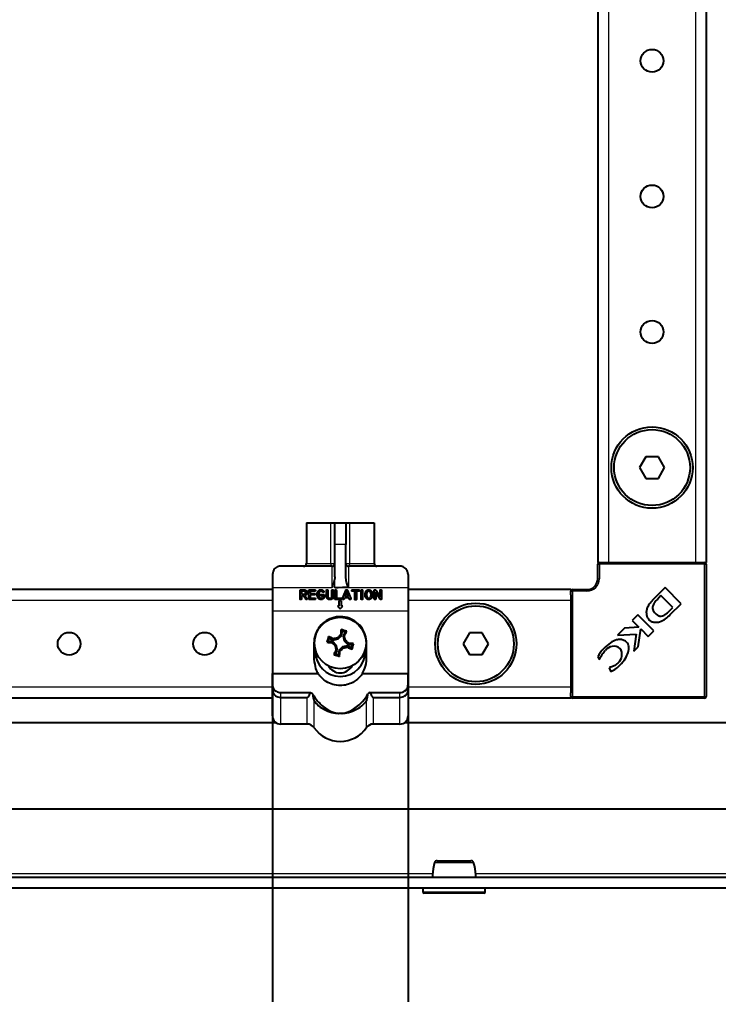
# Model space of a CAD drawing. Header units: millimetres. Extents: x -1275 to 3240, y -1281 to 1219.
# Drawn here: x -489.4 to -360.5, y -918.4 to -738.6 of the extents above; entities that cross this region are included whole.
import ezdxf

# ---------------------------------------------------------------- set-up
doc = ezdxf.new("R2010")
doc.units = ezdxf.units.MM
doc.layers.add('FORMAT', color=7, linetype='Continuous')
doc.styles.add('SLDTEXTSTYLE0', font='TXT', dxfattribs={"width": 0.75})
doc.dimstyles.new('SLDDIMSTYLE0', dxfattribs={"dimtxt": 20, "dimasz": 10, "dimexe": 0, "dimexo": 0.0625, "dimgap": 5, "dimtad": 2, "dimdec": 1, "dimrnd": 1e-09, "dimzin": 12, "dimdsep": 46, "dimtxsty": 'SLDTEXTSTYLE0', "dimsah": 1, "dimcen": 0.09, "dimadec": 0, "dimazin": 3, "dimtfac": 1, "dimtofl": 0, "dimtmove": 0, "dimatfit": 3, "dimfxl": 0, "dimfrac": 2, "dimtolj": 1, "dimtzin": 12, "dimarcsym": 0})

# ---------------------------------------------------------------- blocks, each defined once
blk = doc.blocks.new('_D_8')
at = {"layer": 'FORMAT'}
for p, q in [((-417.76, -859.18), (-417.76, -1229.21)), ((-307.26, -898.73), (-307.26, -1229.21)), ((-307.26, -1228.21), (-417.76, -1228.21))]:
    blk.add_line(p, q, dxfattribs=at)
for points in [[(-417.76, -1228.21), (-407.76, -1229.75), (-407.76, -1226.67)], [(-307.26, -1228.21), (-317.26, -1226.67), (-317.26, -1229.75)]]:
    blk.add_solid(points, dxfattribs=at)
at = {"layer": 'FORMAT', "insert": (-395.76, -1202.43), "char_height": 20, "attachment_point": 1, "style": 'SLDTEXTSTYLE0'}
blk.add_mtext('110,5', dxfattribs=at)
blk = doc.blocks.new('_D_9')
at = {"layer": 'FORMAT'}
for p, q in [((-442.76, -859.18), (-442.76, -1229.21)), ((-417.76, -859.18), (-417.76, -1229.21)), ((-442.76, -1228.21), (-485.66, -1228.21)), ((-442.76, -1228.21), (-417.76, -1228.21))]:
    blk.add_line(p, q, dxfattribs=at)
for points in [[(-442.76, -1228.21), (-432.76, -1229.75), (-432.76, -1226.67)], [(-417.76, -1228.21), (-427.76, -1226.67), (-427.76, -1229.75)]]:
    blk.add_solid(points, dxfattribs=at)
at = {"layer": 'FORMAT', "insert": (-485.66, -1202.43), "char_height": 20, "attachment_point": 1, "style": 'SLDTEXTSTYLE0'}
blk.add_mtext('25', dxfattribs=at)

msp = doc.modelspace()

# ---------------------------------------------------------------- linework, layer by layer
at = {"color": 7, "linetype": 'Continuous', "lineweight": 25}
for p, q in [((-382.76, 396.28), (-382.76, -838.72)), ((-362.76, 396.28), (-362.76, -838.72)), ((-373.91, -819.22), (-375.07, -821.22)), ((-371.6, -819.22), (-373.91, -819.22)), ((-370.45, -821.22), (-371.6, -819.22)), ((-375.07, -821.22), (-373.91, -823.22)), ((-371.6, -823.22), (-370.45, -821.22)), ((-373.91, -823.22), (-371.6, -823.22)), ((-436.51, -831.42), (-436.51, -838.92)), ((-436.51, -831.42), (-431.98, -831.42)), ((-431.98, -831.42), (-431.26, -831.42)), ((-431.26, -831.42), (-429.26, -831.42)), ((-431.26, -835.42), (-431.26, -831.42)), ((-429.26, -831.42), (-429.26, -835.42)), ((-429.26, -831.42), (-428.54, -831.42)), ((-428.54, -831.42), (-424.01, -831.42)), ((-424.01, -831.42), (-424.01, -838.92)), ((-431.26, -841.36), (-431.26, -835.42)), ((-429.26, -841.35), (-429.26, -835.42)), ((-431.76, -839.42), (-441.26, -839.42)), ((-419.26, -839.42), (-428.76, -839.42)), ((-382.76, -838.72), (-382.46, -838.72)), ((-382.76, -841.72), (-382.76, -839.02)), ((-382.46, -838.72), (-381.81, -838.72)), ((-381.81, -838.72), (-380.76, -838.72)), ((-380.76, -838.72), (-364.76, -838.72)), ((-364.76, -838.72), (-363.7, -838.72)), ((-363.7, -838.72), (-363.06, -838.72)), ((-363.06, -838.72), (-362.76, -838.72)), ((-362.76, -839.02), (-362.76, -863.42)), ((-442.76, -840.92), (-442.76, -843.42)), ((-417.76, -840.92), (-417.76, -843.42)), ((-442.76, -843.72), (-922.76, -843.72)), ((-442.76, -843.42), (-442.76, -847.67)), ((-437.67, -843.77), (-436.91, -843.77)), ((-437.67, -845.43), (-437.67, -843.77)), ((-436.91, -844.03), (-437.4, -844.03)), ((-437.4, -844.03), (-437.4, -844.54)), ((-437.4, -844.54), (-436.81, -844.54)), ((-437.11, -844.8), (-437.4, -844.8)), ((-437.4, -844.8), (-437.4, -845.43)), ((-436.62, -845.51), (-437.11, -844.8)), ((-436.81, -844.8), (-436.41, -845.37)), ((-436.06, -845.54), (-436.06, -843.77)), ((-436.06, -843.77), (-435, -843.77)), ((-435, -844.03), (-435.8, -844.03)), ((-435.8, -844.03), (-435.8, -844.44)), ((-435.8, -844.44), (-435.05, -844.44)), ((-435.05, -844.7), (-435.8, -844.7)), ((-435.8, -844.7), (-435.8, -845.28)), ((-433.73, -844.61), (-433.23, -844.61)), ((-433.52, -844.87), (-433.73, -844.87)), ((-433.23, -844.61), (-433.23, -844.91)), ((-432.8, -844.96), (-432.8, -843.88)), ((-432.54, -843.88), (-432.54, -844.96)), ((-431.79, -844.94), (-431.79, -843.88)), ((-431.53, -843.88), (-431.53, -844.94)), ((-431.24, -845.57), (-431.24, -843.9)), ((-430.98, -843.9), (-430.98, -845.3)), ((-429.82, -845.39), (-429.25, -843.86)), ((-429.08, -844.1), (-429.39, -844.97)), ((-429.39, -844.97), (-428.76, -844.97)), ((-428.76, -844.97), (-429.08, -844.1)), ((-428.92, -843.88), (-428.33, -845.39)), ((-427.99, -843.77), (-426.87, -843.77)), ((-427.58, -844.03), (-427.99, -844.03)), ((-427.58, -845.5), (-427.58, -844.03)), ((-426.87, -844.03), (-427.26, -844.03)), ((-427.26, -844.03), (-427.26, -845.5)), ((-426.4, -845.43), (-426.4, -843.9)), ((-426.14, -843.9), (-426.14, -845.43)), ((-423.98, -845.43), (-423.98, -843.87)), ((-422.88, -845.46), (-423.72, -844.19)), ((-423.72, -844.19), (-423.72, -845.43)), ((-423.71, -843.83), (-422.9, -845.06)), ((-422.9, -845.06), (-422.9, -843.88)), ((-422.64, -843.88), (-422.64, -845.43)), ((-417.76, -843.42), (-417.76, -847.67)), ((-387.76, -843.72), (-417.76, -843.72)), ((-387.76, -843.72), (-387.76, -844.02)), ((-387.76, -844.66), (-387.76, -844.02)), ((-387.76, -844.66), (-387.76, -845.72)), ((-387.46, -843.72), (-384.76, -843.72)), ((-370.36, -843.36), (-372.25, -845.25)), ((-371.11, -844.84), (-371.77, -845.52)), ((-368.93, -847.03), (-371.11, -844.84)), ((-367.4, -846.32), (-370.36, -843.36)), ((-435, -845.54), (-436.06, -845.54)), ((-435.8, -845.28), (-435, -845.28)), ((-430.18, -845.57), (-431.24, -845.57)), ((-430.98, -845.3), (-430.18, -845.3)), ((-430.51, -845.77), (-430.51, -846.77)), ((-430.01, -845.77), (-430.51, -845.77)), ((-430.01, -846.77), (-430.01, -845.77)), ((-429.48, -845.23), (-429.57, -845.48)), ((-428.67, -845.23), (-429.48, -845.23)), ((-428.58, -845.47), (-428.67, -845.23)), ((-387.76, -845.72), (-387.76, -861.72)), ((-372.25, -845.25), (-372.27, -845.27)), ((-369.4, -848.31), (-367.4, -846.32)), ((-442.76, -847.67), (-442.76, -859.17)), ((-430.76, -846.77), (-430.26, -847.27)), ((-430.51, -846.77), (-430.76, -846.77)), ((-430.26, -847.27), (-429.76, -846.77)), ((-429.76, -846.77), (-430.01, -846.77)), ((-417.76, -847.67), (-417.76, -859.17)), ((-375.37, -848.37), (-376.43, -849.43)), ((-372.41, -851.33), (-375.37, -848.37)), ((-369.65, -847.77), (-368.93, -847.03)), ((-376.43, -849.43), (-375.18, -850.67)), ((-430.66, -852.83), (-429.96, -852.16)), ((-429.96, -852.16), (-430.18, -852.06)), ((-429.93, -851.36), (-430.12, -851.1)), ((-429.96, -852.16), (-429.93, -851.36)), ((-429.93, -851.36), (-429.35, -851.53)), ((-429.35, -851.53), (-429.75, -852.22)), ((-429.35, -851.53), (-429.05, -851.41)), ((-406.41, -851.72), (-407.57, -853.72)), ((-404.1, -851.72), (-406.41, -851.72)), ((-402.95, -853.72), (-404.1, -851.72)), ((-377.84, -850.84), (-379.13, -852.13)), ((-379.13, -852.13), (-375.66, -851.95)), ((-375.18, -850.67), (-377.84, -850.84)), ((-375.66, -851.95), (-376.13, -855.05)), ((-375.33, -854.25), (-374.84, -850.98)), ((-374.84, -850.98), (-373.46, -852.37)), ((-373.46, -852.37), (-372.41, -851.33)), ((-435.11, -853.57), (-435.11, -856.57)), ((-432.46, -853.24), (-432.73, -853.43)), ((-432.46, -853.24), (-432.29, -852.66)), ((-431.66, -853.27), (-432.46, -853.24)), ((-432.29, -852.66), (-432.41, -852.36)), ((-432.29, -852.66), (-431.6, -853.06)), ((-431.66, -853.27), (-431.77, -853.49)), ((-430.99, -853.97), (-431.66, -853.27)), ((-431.6, -853.06), (-431.57, -852.82)), ((-431.6, -853.06), (-430.66, -852.83)), ((-430.66, -852.83), (-430.78, -852.62)), ((-429.75, -852.22), (-429.52, -853.16)), ((-429.75, -852.22), (-429.51, -852.26)), ((-429.52, -853.16), (-429.31, -853.05)), ((-429.52, -853.16), (-428.85, -853.86)), ((-428.85, -853.86), (-428.75, -853.64)), ((-428.85, -853.86), (-428.05, -853.9)), ((-428.05, -853.9), (-428.22, -854.48)), ((-428.05, -853.9), (-427.79, -853.7)), ((-425.41, -856.57), (-425.41, -853.57)), ((-407.57, -853.72), (-406.41, -855.72)), ((-404.1, -855.72), (-402.95, -853.72)), ((-434.91, -855.07), (-435.11, -855.07)), ((-431.17, -855.6), (-431.47, -855.72)), ((-430.99, -853.97), (-431.21, -854.09)), ((-431.17, -855.6), (-430.76, -854.91)), ((-430.59, -855.77), (-431.17, -855.6)), ((-430.76, -854.91), (-431.01, -854.88)), ((-430.76, -854.91), (-430.99, -853.97)), ((-430.55, -854.97), (-430.59, -855.77)), ((-429.85, -854.3), (-430.55, -854.97)), ((-430.55, -854.97), (-430.33, -855.07)), ((-428.91, -854.07), (-429.85, -854.3)), ((-429.85, -854.3), (-429.74, -854.52)), ((-428.91, -854.07), (-428.95, -854.32)), ((-428.22, -854.48), (-428.91, -854.07)), ((-428.22, -854.48), (-428.1, -854.78)), ((-425.41, -855.07), (-425.61, -855.07)), ((-406.41, -855.72), (-404.1, -855.72)), ((-376.13, -855.05), (-375.33, -854.25)), ((-430.59, -855.77), (-430.39, -856.04)), ((-382.76, -856.09), (-382.51, -856.6)), ((-382.51, -856.6), (-382.4, -856.49)), ((-442.76, -861.31), (-442.76, -859.17)), ((-442.76, -859.17), (-434.35, -859.17)), ((-426.17, -859.17), (-417.76, -859.17)), ((-417.76, -861.31), (-417.76, -859.17)), ((-380.56, -858.04), (-380.69, -858.17)), ((-380.69, -858.17), (-380.36, -858.86)), ((-442.76, -862.22), (-442.76, -861.31)), ((-442.76, -867.02), (-442.76, -862.22)), ((-441.26, -862.7), (-435.74, -862.7)), ((-424.78, -862.7), (-419.26, -862.7)), ((-417.76, -861.31), (-417.76, -862.22)), ((-417.76, -862.22), (-417.76, -867.02)), ((-387.76, -861.72), (-387.76, -862.77)), ((-387.76, -863.42), (-387.76, -862.77)), ((-442.76, -863.72), (-922.76, -863.72)), ((-441.26, -863.6), (-436.35, -863.6)), ((-424.17, -863.6), (-419.26, -863.6)), ((-387.76, -863.72), (-417.76, -863.72)), ((-387.76, -863.42), (-387.76, -863.72)), ((-363.06, -863.72), (-387.46, -863.72)), ((-948.26, -868.22), (-442.16, -868.22)), ((-418.36, -868.22), (-323.38, -868.22)), ((-436.35, -868.52), (-441.26, -868.52)), ((-419.26, -868.52), (-424.17, -868.52)), ((-315.26, -884.22), (-948.26, -884.22)), ((-999.96, -896.72), (-309.56, -896.72)), ((-999.96, -898.72), (-309.56, -898.72)), ((-415.01, -898.72), (-415.01, -899.47)), ((-403.51, -899.47), (-403.51, -898.72)), ((-403.76, -899.72), (-414.76, -899.72))]:
    msp.add_line(p, q, dxfattribs=at)
at = {"color": 8, "linetype": 'Continuous', "lineweight": 18}
for p, q in [((-380.76, 396.28), (-380.76, -838.72)), ((-364.76, 396.28), (-364.76, -838.72)), ((-431.98, -838.92), (-431.98, -831.42)), ((-428.54, -831.42), (-428.54, -838.92)), ((-429.26, -835.42), (-431.26, -835.42)), ((-436.51, -838.92), (-431.98, -838.92)), ((-431.98, -838.92), (-431.26, -838.92)), ((-431.76, -843.42), (-431.76, -839.42)), ((-429.26, -838.92), (-428.54, -838.92)), ((-428.76, -839.42), (-428.76, -843.35)), ((-428.54, -838.92), (-424.01, -838.92)), ((-382.76, -839.02), (-382.46, -839.02)), ((-382.46, -839.02), (-382.46, -838.72)), ((-382.46, -839.02), (-382.46, -841.72)), ((-363.06, -839.02), (-382.46, -839.02)), ((-363.06, -839.02), (-363.06, -838.72)), ((-363.06, -863.42), (-363.06, -839.02)), ((-363.06, -839.02), (-362.76, -839.02)), ((-431.26, -843.42), (-431.26, -841.36)), ((-382.76, -841.72), (-382.46, -841.72)), ((-431.76, -843.42), (-442.76, -843.42)), ((-417.76, -843.42), (-431.26, -843.42)), ((-387.76, -844.02), (-387.46, -844.02)), ((-387.46, -844.02), (-387.46, -843.72)), ((-384.76, -844.02), (-387.46, -844.02)), ((-387.46, -844.02), (-387.46, -863.42)), ((-384.76, -843.72), (-384.76, -844.02)), ((-442.76, -845.72), (-922.76, -845.72)), ((-387.76, -845.72), (-417.76, -845.72)), ((-417.76, -847.67), (-442.76, -847.67)), ((-442.76, -861.72), (-922.76, -861.72)), ((-441.26, -862.7), (-441.26, -863.6)), ((-419.26, -863.6), (-419.26, -862.7)), ((-387.76, -861.72), (-417.76, -861.72)), ((-441.26, -863.6), (-441.26, -868.52)), ((-436.35, -868.52), (-436.35, -863.6)), ((-435.11, -864.2), (-435.11, -869.17)), ((-425.41, -869.17), (-425.41, -864.2)), ((-424.17, -863.6), (-424.17, -868.52)), ((-419.26, -868.52), (-419.26, -863.6)), ((-387.76, -863.42), (-387.46, -863.42)), ((-387.46, -863.42), (-363.06, -863.42)), ((-387.46, -863.72), (-387.46, -863.42)), ((-363.06, -863.42), (-363.06, -863.72)), ((-363.06, -863.42), (-362.76, -863.42)), ((-413.23, -896.12), (-896.29, -896.12)), ((-309.86, -896.12), (-405.29, -896.12)), ((-415.01, -899.47), (-403.51, -899.47))]:
    msp.add_line(p, q, dxfattribs=at)
at = {"color": 8, "linetype": 'Continuous', "lineweight": 18, "flags": 128}
for points in [[(-431.98, -838.92), (-431.99, -839.01), (-431.99, -839.11), (-432.01, -839.2), (-432.02, -839.27), (-432.05, -839.33), (-432.07, -839.38), (-432.1, -839.41), (-432.12, -839.42)], [(-428.4, -839.42), (-428.42, -839.41), (-428.45, -839.38), (-428.47, -839.33), (-428.5, -839.27), (-428.51, -839.2), (-428.53, -839.11), (-428.53, -839.01), (-428.54, -838.92)]]:
    msp.add_lwpolyline(points, dxfattribs=at)
at = {"color": 7, "linetype": 'Continuous', "lineweight": 25}
for centre, radius in [((-372.76, -746.22), 2.1), ((-372.76, -771.22), 2.1), ((-372.76, -796.22), 2.1), ((-372.76, -821.22), 7.5), ((-372.76, -821.22), 7), ((-405.26, -853.72), 7.5), ((-405.26, -853.72), 7), ((-430.26, -853.57), 4.75), ((-480.26, -853.72), 2.1), ((-455.26, -853.72), 2.1)]:
    msp.add_circle(centre, radius, dxfattribs=at)
for centre, radius, start, end in [((-437.01, -838.92), 0.5, 270, 0), ((-431.76, -838.92), 0.5, 270, 0), ((-428.76, -838.92), 0.5, 180, 270), ((-423.51, -838.92), 0.5, 180, 270), ((-382.46, -839.02), 0.3, 90, 180), ((-363.06, -839.02), 0.3, 0, 90), ((-384.76, -841.72), 2, 270, 0), ((-387.46, -844.02), 0.3, 90, 180), ((-373.06, -845.11), 4.87, 290.3445, 318.7777), ((-373.83, -843.3), 6.12, 306.9888, 313.0744), ((-378.7, -907.44), 75.61, 132.9111, 133.5289), ((-361.26, -856.13), 69.05, 175.8232, 176.6231), ((-450.55, -923.13), 74.88, 73.3093, 74.166), ((-489.81, -818.63), 69.05, 330.8523, 331.6521), ((-360.69, -873.86), 74.88, 163.3093, 164.166), ((-427.7, -784.57), 69.05, 265.8232, 266.6231), ((-465.2, -913.12), 69.05, 60.8523, 61.6521), ((-376.39, -802.01), 75.61, 222.9111, 223.5289), ((-412.55, -926), 75.61, 103.9464, 104.5642), ((-502.69, -871.27), 75.61, 13.9464, 14.5642), ((-484.13, -905.12), 75.61, 42.9111, 43.5289), ((-432.82, -922.57), 69.05, 85.8232, 86.6231), ((-499.82, -833.27), 74.88, 343.3093, 344.166), ((-430.26, -855.07), 4.65, 180, 0), ((-370.7, -888.51), 69.05, 150.8523, 151.6521), ((-409.96, -784), 74.88, 253.3093, 254.166), ((-357.83, -835.86), 75.61, 193.9464, 194.5642), ((-499.26, -851.01), 69.05, 355.8232, 356.6231), ((-481.81, -799.7), 75.61, 312.9111, 313.5289), ((-447.96, -781.14), 75.61, 283.9464, 284.5642), ((-395.32, -794.01), 69.05, 240.8523, 241.6521), ((-379.83, -856.12), 1.94, 53.3097, 142.3464), ((-380.27, -855.72), 1.97, 308.454, 35.887), ((-430.26, -856.57), 2.5, 209.1291, 330.7764), ((-387.46, -863.42), 0.3, 180, 270), ((-363.06, -863.42), 0.3, 270, 0), ((-441.26, -867.02), 1.5, 180, 270), ((-419.26, -867.02), 1.5, 270, 0), ((-436.35, -870.02), 1.5, 34.5604, 90), ((-430.26, -865.82), 5.89, 214.5604, 325.4396), ((-424.17, -870.02), 1.5, 90, 145.4396), ((-412.37, -894.22), 0.5, 89.9982, 165.4001), ((-406.15, -894.22), 0.5, 15.316, 90.0228), ((-414.76, -899.47), 0.25, 180, 270), ((-403.76, -899.47), 0.25, 270, 0)]:
    msp.add_arc(centre, radius, start, end, dxfattribs=at)
at = {"color": 8, "linetype": 'Continuous', "lineweight": 18}
msp.add_arc((-384.76, -841.72), 2.3, 270, 0, dxfattribs=at)
at = {"color": 7, "linetype": 'Continuous', "lineweight": 25}
msp.add_ellipse((14997.92, -843.42), major_axis=(15429.18, 0), ratio=0.000259, start_param=3.123591, end_param=3.141593, dxfattribs=at)
for points, knots in [([(-441.26, -839.42), (-441.26, -839.42), (-441.33, -839.42), (-441.68, -839.44), (-442.21, -839.68), (-442.68, -840.26), (-442.74, -840.73), (-442.76, -840.92)], [0, 0, 0, 0, 0.003231, 0.101221, 0.514725, 0.80586, 1, 1, 1, 1]), ([(-417.76, -840.92), (-417.78, -840.73), (-417.84, -840.26), (-418.31, -839.68), (-418.84, -839.44), (-419.19, -839.42), (-419.26, -839.42), (-419.26, -839.42)], [0, 0, 0, 0, 0.19414, 0.485275, 0.898779, 0.996769, 1, 1, 1, 1]), ([(-431.26, -841.36), (-431.3, -841.69), (-431.38, -842.4), (-431.63, -843.06), (-431.76, -843.41), (-431.76, -843.42)], [0, 0, 0, 0, 0.475461, 0.994056, 1, 1, 1, 1]), ([(-428.76, -843.35), (-428.76, -843.35), (-428.76, -843.34), (-428.77, -843.34), (-428.78, -843.32), (-428.82, -843.24), (-428.94, -842.91), (-429.16, -842.28), (-429.22, -841.68), (-429.26, -841.35)], [0, 0, 0, 0, 0.00167, 0.003889, 0.009531, 0.034361, 0.132751, 0.526214, 1, 1, 1, 1]), ([(-436.91, -843.77), (-436.83, -843.78), (-436.7, -843.79), (-436.59, -843.87), (-436.54, -843.91)], [0, 0, 0, 0, 0.559747, 1, 1, 1, 1]), ([(-436.72, -844.1), (-436.75, -844.08), (-436.81, -844.04), (-436.88, -844.03), (-436.91, -844.03)], [0, 0, 0, 0, 0.559136, 1, 1, 1, 1]), ([(-436.81, -844.54), (-436.79, -844.53), (-436.75, -844.53), (-436.73, -844.5), (-436.71, -844.49)], [0, 0, 0, 0, 0.5581742, 1, 1, 1, 1]), ([(-436.57, -844.71), (-436.61, -844.74), (-436.68, -844.78), (-436.77, -844.8), (-436.81, -844.8)], [0, 0, 0, 0, 0.56031, 1, 1, 1, 1]), ([(-436.64, -844.29), (-436.64, -844.25), (-436.65, -844.18), (-436.7, -844.12), (-436.72, -844.1)], [0, 0, 0, 0, 0.559692, 1, 1, 1, 1]), ([(-436.71, -844.49), (-436.7, -844.48), (-436.67, -844.45), (-436.64, -844.38), (-436.64, -844.33), (-436.64, -844.29)], [0, 0, 0, 0, 0.279917, 0.56006, 1, 1, 1, 1]), ([(-436.37, -844.29), (-436.38, -844.39), (-436.4, -844.55), (-436.52, -844.66), (-436.57, -844.71)], [0, 0, 0, 0, 0.559457, 1, 1, 1, 1]), ([(-436.54, -843.91), (-436.48, -843.97), (-436.39, -844.08), (-436.38, -844.23), (-436.37, -844.29)], [0, 0, 0, 0, 0.558947, 1, 1, 1, 1]), ([(-435.05, -844.44), (-435.03, -844.44), (-434.99, -844.44), (-434.93, -844.47), (-434.9, -844.52), (-434.9, -844.56), (-434.9, -844.57)], [0, 0, 0, 0, 0.280945, 0.559897, 0.779525, 1, 1, 1, 1]), ([(-434.9, -844.57), (-434.9, -844.59), (-434.9, -844.64), (-434.96, -844.7), (-435.02, -844.7), (-435.05, -844.7)], [0, 0, 0, 0, 0.281099, 0.559768, 1, 1, 1, 1]), ([(-435, -843.77), (-434.98, -843.77), (-434.93, -843.77), (-434.88, -843.8), (-434.85, -843.85), (-434.85, -843.88), (-434.85, -843.9)], [0, 0, 0, 0, 0.280872, 0.559701, 0.779382, 1, 1, 1, 1]), ([(-434.85, -843.9), (-434.85, -843.92), (-434.85, -843.97), (-434.91, -844.03), (-434.96, -844.03), (-435, -844.03)], [0, 0, 0, 0, 0.281053, 0.559663, 1, 1, 1, 1]), ([(-434.5, -844.67), (-434.5, -844.53), (-434.49, -844.29), (-434.36, -844.09), (-434.31, -844)], [0, 0, 0, 0, 0.56034, 1, 1, 1, 1]), ([(-434.31, -845.28), (-434.37, -845.17), (-434.48, -844.98), (-434.5, -844.77), (-434.5, -844.67)], [0, 0, 0, 0, 0.5593467, 1, 1, 1, 1]), ([(-434.31, -844), (-434.23, -843.92), (-434.1, -843.77), (-433.9, -843.75), (-433.82, -843.75)], [0, 0, 0, 0, 0.5592171, 1, 1, 1, 1]), ([(-433.82, -844.01), (-433.86, -844.01), (-433.93, -844.02), (-434.06, -844.09), (-434.21, -844.3), (-434.23, -844.52), (-434.24, -844.67)], [0, 0, 0, 0, 0.125332, 0.250695, 0.500738, 1, 1, 1, 1]), ([(-434.24, -844.67), (-434.23, -844.76), (-434.23, -844.91), (-434.15, -845.04), (-434.12, -845.1)], [0, 0, 0, 0, 0.55998, 1, 1, 1, 1]), ([(-433.86, -844.74), (-433.85, -844.72), (-433.85, -844.68), (-433.82, -844.63), (-433.77, -844.61), (-433.74, -844.61), (-433.73, -844.61)], [0, 0, 0, 0, 0.280637, 0.55889, 0.779144, 1, 1, 1, 1]), ([(-433.73, -844.87), (-433.75, -844.87), (-433.79, -844.87), (-433.83, -844.83), (-433.85, -844.79), (-433.86, -844.76), (-433.86, -844.74)], [0, 0, 0, 0, 0.280664, 0.558735, 0.779002, 1, 1, 1, 1]), ([(-433.82, -843.75), (-433.75, -843.75), (-433.62, -843.75), (-433.51, -843.81), (-433.47, -843.84)], [0, 0, 0, 0, 0.560514, 1, 1, 1, 1]), ([(-433.63, -844.06), (-433.67, -844.04), (-433.73, -844.01), (-433.8, -844.01), (-433.82, -844.01)], [0, 0, 0, 0, 0.558634, 1, 1, 1, 1]), ([(-433.53, -844.17), (-433.55, -844.15), (-433.58, -844.1), (-433.62, -844.07), (-433.63, -844.06)], [0, 0, 0, 0, 0.560467, 1, 1, 1, 1]), ([(-433.56, -845.14), (-433.55, -845.09), (-433.53, -845), (-433.52, -844.91), (-433.52, -844.87)], [0, 0, 0, 0, 0.559597, 1, 1, 1, 1]), ([(-433.42, -844.23), (-433.45, -844.23), (-433.49, -844.22), (-433.52, -844.19), (-433.53, -844.17)], [0, 0, 0, 0, 0.5580387, 1, 1, 1, 1]), ([(-433.47, -843.84), (-433.43, -843.87), (-433.37, -843.92), (-433.32, -843.99), (-433.3, -844.02)], [0, 0, 0, 0, 0.559542, 1, 1, 1, 1]), ([(-433.23, -844.91), (-433.24, -845.02), (-433.25, -845.22), (-433.38, -845.37), (-433.44, -845.44)], [0, 0, 0, 0, 0.560493, 1, 1, 1, 1]), ([(-433.27, -844.11), (-433.27, -844.13), (-433.28, -844.17), (-433.32, -844.21), (-433.37, -844.23), (-433.41, -844.23), (-433.42, -844.23)], [0, 0, 0, 0, 0.2777088, 0.5582085, 0.77892, 1, 1, 1, 1]), ([(-433.3, -844.02), (-433.29, -844.04), (-433.27, -844.06), (-433.27, -844.09), (-433.27, -844.11)], [0, 0, 0, 0, 0.560691, 1, 1, 1, 1]), ([(-432.8, -843.88), (-432.8, -843.86), (-432.8, -843.82), (-432.77, -843.77), (-432.73, -843.75), (-432.7, -843.75), (-432.68, -843.75)], [0, 0, 0, 0, 0.280849, 0.55949, 0.779158, 1, 1, 1, 1]), ([(-432.59, -845.43), (-432.66, -845.36), (-432.78, -845.22), (-432.8, -845.04), (-432.8, -844.96)], [0, 0, 0, 0, 0.558332, 1, 1, 1, 1]), ([(-432.68, -843.75), (-432.66, -843.75), (-432.62, -843.75), (-432.56, -843.78), (-432.54, -843.83), (-432.54, -843.86), (-432.54, -843.88)], [0, 0, 0, 0, 0.2809103, 0.559174, 0.7791663, 1, 1, 1, 1]), ([(-432.54, -844.96), (-432.53, -845.02), (-432.52, -845.12), (-432.45, -845.19), (-432.42, -845.23)], [0, 0, 0, 0, 0.560313, 1, 1, 1, 1]), ([(-432.16, -845.3), (-432.11, -845.3), (-432, -845.29), (-431.87, -845.2), (-431.8, -845.07), (-431.8, -844.98), (-431.79, -844.94)], [0, 0, 0, 0, 0.280935, 0.559487, 0.779245, 1, 1, 1, 1]), ([(-431.53, -844.94), (-431.54, -845.04), (-431.55, -845.22), (-431.71, -845.44), (-431.93, -845.54), (-432.07, -845.56), (-432.14, -845.57)], [0, 0, 0, 0, 0.280416, 0.558636, 0.778958, 1, 1, 1, 1]), ([(-431.79, -843.88), (-431.79, -843.86), (-431.79, -843.82), (-431.76, -843.77), (-431.72, -843.75), (-431.69, -843.75), (-431.67, -843.75)], [0, 0, 0, 0, 0.2809002, 0.5594983, 0.7791483, 1, 1, 1, 1]), ([(-431.67, -843.75), (-431.65, -843.75), (-431.61, -843.75), (-431.56, -843.78), (-431.53, -843.83), (-431.53, -843.86), (-431.53, -843.88)], [0, 0, 0, 0, 0.2808885, 0.5590229, 0.7791551, 1, 1, 1, 1]), ([(-431.24, -843.9), (-431.24, -843.88), (-431.24, -843.85), (-431.21, -843.8), (-431.17, -843.77), (-431.14, -843.77), (-431.12, -843.77)], [0, 0, 0, 0, 0.2809124, 0.5594047, 0.7791083, 1, 1, 1, 1]), ([(-431.12, -843.77), (-431.1, -843.77), (-431.06, -843.77), (-431.01, -843.8), (-430.98, -843.85), (-430.98, -843.89), (-430.98, -843.9)], [0, 0, 0, 0, 0.280813, 0.559099, 0.77917, 1, 1, 1, 1]), ([(-429.25, -843.86), (-429.24, -843.84), (-429.23, -843.8), (-429.18, -843.75), (-429.13, -843.75), (-429.1, -843.75)], [0, 0, 0, 0, 0.281465, 0.561772, 1, 1, 1, 1]), ([(-429.1, -843.75), (-429.08, -843.75), (-429.03, -843.75), (-428.96, -843.79), (-428.94, -843.84), (-428.92, -843.88)], [0, 0, 0, 0, 0.281226, 0.561522, 1, 1, 1, 1]), ([(-428.13, -843.9), (-428.13, -843.88), (-428.12, -843.84), (-428.09, -843.79), (-428.04, -843.77), (-428.01, -843.77), (-427.99, -843.77)], [0, 0, 0, 0, 0.280713, 0.558701, 0.779045, 1, 1, 1, 1]), ([(-427.99, -844.03), (-428.01, -844.03), (-428.05, -844.03), (-428.1, -844), (-428.12, -843.95), (-428.13, -843.92), (-428.13, -843.9)], [0, 0, 0, 0, 0.28076, 0.558821, 0.778915, 1, 1, 1, 1]), ([(-426.87, -843.77), (-426.85, -843.77), (-426.81, -843.77), (-426.75, -843.8), (-426.72, -843.85), (-426.71, -843.88), (-426.71, -843.9)], [0, 0, 0, 0, 0.2809514, 0.5599669, 0.7794314, 1, 1, 1, 1]), ([(-426.71, -843.9), (-426.71, -843.92), (-426.72, -843.97), (-426.78, -844.03), (-426.84, -844.03), (-426.87, -844.03)], [0, 0, 0, 0, 0.281019, 0.559679, 1, 1, 1, 1]), ([(-426.4, -843.9), (-426.4, -843.88), (-426.4, -843.84), (-426.37, -843.79), (-426.33, -843.77), (-426.3, -843.77), (-426.28, -843.77)], [0, 0, 0, 0, 0.280828, 0.559417, 0.779393, 1, 1, 1, 1]), ([(-426.28, -843.77), (-426.26, -843.77), (-426.22, -843.77), (-426.16, -843.8), (-426.14, -843.85), (-426.14, -843.88), (-426.14, -843.9)], [0, 0, 0, 0, 0.2807653, 0.5591779, 0.7791749, 1, 1, 1, 1]), ([(-425.68, -844.67), (-425.67, -844.54), (-425.66, -844.32), (-425.56, -844.12), (-425.51, -844.04)], [0, 0, 0, 0, 0.559914, 1, 1, 1, 1]), ([(-425.5, -845.28), (-425.56, -845.18), (-425.67, -844.98), (-425.68, -844.76), (-425.68, -844.67)], [0, 0, 0, 0, 0.559149, 1, 1, 1, 1]), ([(-425.51, -844.04), (-425.44, -843.95), (-425.32, -843.79), (-425.12, -843.76), (-425.03, -843.75)], [0, 0, 0, 0, 0.560137, 1, 1, 1, 1]), ([(-425.32, -844.21), (-425.35, -844.29), (-425.41, -844.44), (-425.42, -844.6), (-425.42, -844.67)], [0, 0, 0, 0, 0.559075, 1, 1, 1, 1]), ([(-425.42, -844.67), (-425.41, -844.75), (-425.41, -844.91), (-425.34, -845.05), (-425.31, -845.11)], [0, 0, 0, 0, 0.560273, 1, 1, 1, 1]), ([(-425.03, -844.01), (-425.07, -844.01), (-425.14, -844.02), (-425.24, -844.09), (-425.29, -844.17), (-425.32, -844.21)], [0, 0, 0, 0, 0.279832, 0.559843, 1, 1, 1, 1]), ([(-425.03, -843.75), (-424.97, -843.75), (-424.86, -843.76), (-424.66, -843.85), (-424.56, -843.97), (-424.5, -844.04)], [0, 0, 0, 0, 0.280496, 0.560765, 1, 1, 1, 1]), ([(-424.69, -844.21), (-424.74, -844.15), (-424.83, -844.04), (-424.97, -844.02), (-425.03, -844.01)], [0, 0, 0, 0, 0.559596, 1, 1, 1, 1]), ([(-424.58, -844.67), (-424.58, -844.58), (-424.59, -844.42), (-424.66, -844.28), (-424.69, -844.21)], [0, 0, 0, 0, 0.560046, 1, 1, 1, 1]), ([(-424.68, -845.11), (-424.65, -845.03), (-424.59, -844.89), (-424.58, -844.73), (-424.58, -844.67)], [0, 0, 0, 0, 0.559133, 1, 1, 1, 1]), ([(-424.5, -844.04), (-424.44, -844.15), (-424.33, -844.34), (-424.32, -844.57), (-424.32, -844.67)], [0, 0, 0, 0, 0.559312, 1, 1, 1, 1]), ([(-424.32, -844.67), (-424.32, -844.79), (-424.34, -845.01), (-424.44, -845.2), (-424.49, -845.28)], [0, 0, 0, 0, 0.559865, 1, 1, 1, 1]), ([(-423.98, -843.87), (-423.98, -843.85), (-423.98, -843.82), (-423.95, -843.77), (-423.91, -843.75), (-423.88, -843.75), (-423.86, -843.75)], [0, 0, 0, 0, 0.280941, 0.559114, 0.779089, 1, 1, 1, 1]), ([(-423.86, -843.75), (-423.84, -843.75), (-423.81, -843.75), (-423.75, -843.77), (-423.73, -843.81), (-423.71, -843.83)], [0, 0, 0, 0, 0.280638, 0.560877, 1, 1, 1, 1]), ([(-422.9, -843.88), (-422.9, -843.86), (-422.9, -843.82), (-422.87, -843.77), (-422.83, -843.75), (-422.8, -843.75), (-422.78, -843.75)], [0, 0, 0, 0, 0.280888, 0.559482, 0.77927, 1, 1, 1, 1]), ([(-422.78, -843.75), (-422.76, -843.75), (-422.72, -843.75), (-422.66, -843.78), (-422.64, -843.83), (-422.64, -843.86), (-422.64, -843.88)], [0, 0, 0, 0, 0.280836, 0.55925, 0.779182, 1, 1, 1, 1]), ([(-437.55, -845.57), (-437.57, -845.57), (-437.61, -845.56), (-437.65, -845.53), (-437.67, -845.48), (-437.67, -845.45), (-437.67, -845.43)], [0, 0, 0, 0, 0.2804367, 0.5582807, 0.7788987, 1, 1, 1, 1]), ([(-437.4, -845.43), (-437.4, -845.45), (-437.41, -845.5), (-437.45, -845.55), (-437.5, -845.56), (-437.53, -845.57), (-437.55, -845.57)], [0, 0, 0, 0, 0.2804979, 0.5583245, 0.7788676, 1, 1, 1, 1]), ([(-436.52, -845.57), (-436.54, -845.57), (-436.56, -845.57), (-436.59, -845.55), (-436.61, -845.52), (-436.62, -845.51)], [0, 0, 0, 0, 0.28022, 0.561305, 1, 1, 1, 1]), ([(-436.37, -845.44), (-436.38, -845.46), (-436.39, -845.5), (-436.43, -845.54), (-436.48, -845.56), (-436.51, -845.57), (-436.52, -845.57)], [0, 0, 0, 0, 0.278138, 0.558544, 0.779161, 1, 1, 1, 1]), ([(-436.41, -845.37), (-436.4, -845.38), (-436.38, -845.4), (-436.37, -845.43), (-436.37, -845.44)], [0, 0, 0, 0, 0.561079, 1, 1, 1, 1]), ([(-435, -845.28), (-434.98, -845.28), (-434.93, -845.28), (-434.88, -845.31), (-434.85, -845.36), (-434.85, -845.39), (-434.85, -845.41)], [0, 0, 0, 0, 0.280912, 0.559714, 0.779499, 1, 1, 1, 1]), ([(-434.85, -845.41), (-434.85, -845.43), (-434.85, -845.48), (-434.91, -845.54), (-434.96, -845.54), (-435, -845.54)], [0, 0, 0, 0, 0.281214, 0.559901, 1, 1, 1, 1]), ([(-433.79, -845.57), (-433.84, -845.56), (-433.96, -845.55), (-434.16, -845.46), (-434.25, -845.35), (-434.31, -845.28)], [0, 0, 0, 0, 0.280314, 0.560507, 1, 1, 1, 1]), ([(-434.12, -845.1), (-434.07, -845.16), (-433.99, -845.27), (-433.85, -845.29), (-433.79, -845.3)], [0, 0, 0, 0, 0.560858, 1, 1, 1, 1]), ([(-433.79, -845.3), (-433.76, -845.3), (-433.71, -845.3), (-433.61, -845.25), (-433.58, -845.18), (-433.56, -845.14)], [0, 0, 0, 0, 0.281265, 0.561609, 1, 1, 1, 1]), ([(-433.44, -845.44), (-433.5, -845.48), (-433.6, -845.56), (-433.73, -845.56), (-433.79, -845.57)], [0, 0, 0, 0, 0.558998, 1, 1, 1, 1]), ([(-432.14, -845.57), (-432.23, -845.56), (-432.39, -845.56), (-432.53, -845.47), (-432.59, -845.43)], [0, 0, 0, 0, 0.55925, 1, 1, 1, 1]), ([(-432.42, -845.23), (-432.37, -845.25), (-432.3, -845.3), (-432.2, -845.3), (-432.16, -845.3)], [0, 0, 0, 0, 0.559441, 1, 1, 1, 1]), ([(-430.18, -845.3), (-430.16, -845.3), (-430.12, -845.31), (-430.06, -845.33), (-430.03, -845.38), (-430.03, -845.42), (-430.03, -845.43)], [0, 0, 0, 0, 0.280855, 0.559718, 0.779518, 1, 1, 1, 1]), ([(-430.03, -845.43), (-430.03, -845.46), (-430.03, -845.5), (-430.09, -845.56), (-430.14, -845.57), (-430.18, -845.57)], [0, 0, 0, 0, 0.281266, 0.560078, 1, 1, 1, 1]), ([(-429.83, -845.44), (-429.83, -845.43), (-429.83, -845.42), (-429.82, -845.4), (-429.82, -845.39)], [0, 0, 0, 0, 0.559504, 1, 1, 1, 1]), ([(-429.7, -845.57), (-429.72, -845.57), (-429.76, -845.56), (-429.8, -845.53), (-429.83, -845.49), (-429.83, -845.46), (-429.83, -845.44)], [0, 0, 0, 0, 0.2795786, 0.5591942, 0.7795822, 1, 1, 1, 1]), ([(-429.57, -845.48), (-429.58, -845.49), (-429.59, -845.52), (-429.64, -845.56), (-429.68, -845.57), (-429.7, -845.57)], [0, 0, 0, 0, 0.28077, 0.560807, 1, 1, 1, 1]), ([(-428.46, -845.57), (-428.48, -845.57), (-428.51, -845.56), (-428.55, -845.53), (-428.57, -845.5), (-428.58, -845.47)], [0, 0, 0, 0, 0.280695, 0.560335, 1, 1, 1, 1]), ([(-428.32, -845.44), (-428.32, -845.46), (-428.33, -845.5), (-428.37, -845.54), (-428.42, -845.56), (-428.45, -845.57), (-428.46, -845.57)], [0, 0, 0, 0, 0.278517, 0.558613, 0.779333, 1, 1, 1, 1]), ([(-428.33, -845.39), (-428.33, -845.4), (-428.32, -845.42), (-428.32, -845.44), (-428.32, -845.44)], [0, 0, 0, 0, 0.560081, 1, 1, 1, 1]), ([(-427.43, -845.64), (-427.45, -845.64), (-427.5, -845.64), (-427.55, -845.6), (-427.57, -845.55), (-427.57, -845.52), (-427.58, -845.5)], [0, 0, 0, 0, 0.280822, 0.559059, 0.779094, 1, 1, 1, 1]), ([(-427.26, -845.5), (-427.27, -845.52), (-427.27, -845.57), (-427.33, -845.63), (-427.39, -845.64), (-427.43, -845.64)], [0, 0, 0, 0, 0.280801, 0.559621, 1, 1, 1, 1]), ([(-426.28, -845.57), (-426.3, -845.57), (-426.34, -845.56), (-426.38, -845.53), (-426.4, -845.48), (-426.4, -845.45), (-426.4, -845.43)], [0, 0, 0, 0, 0.280437, 0.558281, 0.778899, 1, 1, 1, 1]), ([(-426.14, -845.43), (-426.14, -845.45), (-426.14, -845.5), (-426.18, -845.55), (-426.23, -845.57), (-426.26, -845.57), (-426.28, -845.57)], [0, 0, 0, 0, 0.280518, 0.5583, 0.778735, 1, 1, 1, 1]), ([(-425.01, -845.57), (-425.06, -845.56), (-425.17, -845.55), (-425.36, -845.47), (-425.45, -845.35), (-425.5, -845.28)], [0, 0, 0, 0, 0.280367, 0.560574, 1, 1, 1, 1]), ([(-425.31, -845.11), (-425.27, -845.17), (-425.19, -845.27), (-425.06, -845.29), (-425.01, -845.3)], [0, 0, 0, 0, 0.560567, 1, 1, 1, 1]), ([(-425.01, -845.3), (-424.97, -845.3), (-424.89, -845.29), (-424.77, -845.23), (-424.72, -845.15), (-424.68, -845.11)], [0, 0, 0, 0, 0.280435, 0.560605, 1, 1, 1, 1]), ([(-424.49, -845.28), (-424.57, -845.37), (-424.71, -845.54), (-424.91, -845.56), (-425.01, -845.57)], [0, 0, 0, 0, 0.559137, 1, 1, 1, 1]), ([(-423.86, -845.57), (-423.88, -845.57), (-423.92, -845.56), (-423.97, -845.51), (-423.98, -845.46), (-423.98, -845.43)], [0, 0, 0, 0, 0.281503, 0.560294, 1, 1, 1, 1]), ([(-423.72, -845.43), (-423.72, -845.45), (-423.72, -845.49), (-423.76, -845.54), (-423.81, -845.57), (-423.84, -845.57), (-423.86, -845.57)], [0, 0, 0, 0, 0.280569, 0.558477, 0.77887, 1, 1, 1, 1]), ([(-422.76, -845.57), (-422.77, -845.56), (-422.81, -845.56), (-422.85, -845.52), (-422.87, -845.48), (-422.88, -845.46)], [0, 0, 0, 0, 0.278585, 0.558866, 1, 1, 1, 1]), ([(-422.64, -845.43), (-422.64, -845.45), (-422.64, -845.49), (-422.67, -845.54), (-422.71, -845.56), (-422.74, -845.57), (-422.76, -845.57)], [0, 0, 0, 0, 0.280953, 0.559391, 0.779073, 1, 1, 1, 1]), ([(-373.41, -846.6), (-373.52, -846.8), (-373.72, -847.19), (-373.84, -847.83), (-373.8, -848.42), (-373.6, -848.96), (-373.24, -849.39), (-372.73, -849.68), (-372.07, -849.8), (-371.61, -849.72), (-371.36, -849.67)], [0, 0, 0, 0, 0.138091, 0.265455, 0.384013, 0.496103, 0.605759, 0.71979, 0.847662, 1, 1, 1, 1]), ([(-372.73, -845.76), (-372.86, -845.91), (-373.11, -846.17), (-373.32, -846.47), (-373.41, -846.6)], [0, 0, 0, 0, 0.5518299, 1, 1, 1, 1]), ([(-372.27, -845.27), (-372.35, -845.35), (-372.5, -845.51), (-372.65, -845.67), (-372.73, -845.76)], [0, 0, 0, 0, 0.486421, 1, 1, 1, 1]), ([(-371.77, -845.52), (-371.96, -845.72), (-372.31, -846.09), (-372.63, -846.63), (-372.69, -847.08), (-372.63, -847.42), (-372.44, -847.77), (-372.24, -847.98), (-372.13, -848.1)], [0, 0, 0, 0, 0.274676, 0.503042, 0.607381, 0.716579, 0.843412, 1, 1, 1, 1]), ([(-372.13, -848.1), (-372.04, -848.19), (-371.86, -848.36), (-371.59, -848.54), (-371.31, -848.63), (-370.99, -848.63), (-370.58, -848.48), (-370.3, -848.29), (-370.15, -848.19)], [0, 0, 0, 0, 0.176808, 0.319231, 0.43938, 0.552395, 0.749205, 1, 1, 1, 1]), ([(-425.41, -853.57), (-425.45, -853.06), (-425.54, -852.05), (-426.32, -850.59), (-427.5, -849.47), (-428.97, -848.8), (-430.59, -848.64), (-432.19, -849.02), (-433.57, -849.9), (-434.55, -851.14), (-435.04, -852.44), (-435.09, -853.23), (-435.11, -853.57)], [0, 0, 0, 0, 0.108524, 0.217459, 0.318088, 0.417791, 0.519828, 0.622975, 0.725929, 0.827131, 0.926323, 1, 1, 1, 1]), ([(-377.42, -853.46), (-377.59, -853.32), (-377.92, -853.04), (-378.62, -852.87), (-379.49, -853), (-380.57, -853.57), (-381.25, -854.21), (-381.65, -854.58)], [0, 0, 0, 0, 0.130532, 0.266031, 0.423997, 0.666819, 1, 1, 1, 1]), ([(-378.63, -857.62), (-378.3, -857.25), (-377.68, -856.56), (-377.13, -855.39), (-376.99, -854.44), (-377.15, -853.8), (-377.33, -853.57), (-377.42, -853.46)], [0, 0, 0, 0, 0.315674, 0.58952, 0.813199, 0.909026, 1, 1, 1, 1]), ([(-381.65, -854.58), (-381.9, -854.84), (-382.32, -855.31), (-382.63, -855.86), (-382.76, -856.09)], [0, 0, 0, 0, 0.577653, 1, 1, 1, 1]), ([(-382.4, -856.49), (-382.25, -856.18), (-381.99, -855.61), (-381.56, -855.15), (-381.37, -854.94)], [0, 0, 0, 0, 0.547643, 1, 1, 1, 1]), ([(-435.11, -856.57), (-435.03, -857.19), (-434.85, -858.47), (-434.39, -859.11), (-434.36, -859.16), (-434.35, -859.17)], [0, 0, 0, 0, 0.417668, 0.852903, 1, 1, 1, 1]), ([(-426.17, -859.17), (-426.12, -859.09), (-426, -858.92), (-425.49, -857.85), (-425.43, -856.86), (-425.41, -856.57)], [0, 0, 0, 0, 0.378823, 0.812228, 1, 1, 1, 1]), ([(-379.04, -857.26), (-379.3, -857.48), (-379.75, -857.86), (-380.32, -857.98), (-380.56, -858.04)], [0, 0, 0, 0, 0.579608, 1, 1, 1, 1]), ([(-426.17, -859.17), (-426.19, -859.2), (-426.23, -859.27), (-426.59, -859.77), (-427.24, -860.41), (-428.17, -860.99), (-429.32, -861.38), (-430.64, -861.47), (-431.99, -861.17), (-433.12, -860.54), (-433.85, -859.86), (-434.23, -859.36), (-434.35, -859.18), (-434.35, -859.17), (-434.35, -859.17)], [0, 0, 0, 0, 0.088505, 0.177138, 0.262858, 0.344694, 0.430485, 0.525193, 0.625645, 0.723911, 0.812494, 0.894483, 0.978997, 1, 1, 1, 1]), ([(-380.36, -858.86), (-380.02, -858.68), (-379.39, -858.34), (-378.87, -857.85), (-378.63, -857.62)], [0, 0, 0, 0, 0.5368, 1, 1, 1, 1]), ([(-442.76, -861.31), (-442.75, -861.45), (-442.72, -861.74), (-442.48, -862.14), (-442.12, -862.47), (-441.69, -862.67), (-441.39, -862.69), (-441.26, -862.7)], [0, 0, 0, 0, 0.205683, 0.411346, 0.618649, 0.832339, 1, 1, 1, 1]), ([(-442.76, -862.22), (-442.76, -862.24), (-442.76, -862.34), (-442.72, -862.59), (-442.56, -862.97), (-442.21, -863.32), (-441.77, -863.55), (-441.43, -863.58), (-441.26, -863.6)], [0, 0, 0, 0, 0.017854, 0.141405, 0.356083, 0.570731, 0.785365, 1, 1, 1, 1]), ([(-436.35, -863.6), (-436.34, -863.6), (-436.33, -863.6), (-436.3, -863.59), (-436.23, -863.56), (-436.1, -863.41), (-435.93, -863.12), (-435.81, -862.85), (-435.74, -862.7)], [0, 0, 0, 0, 0.0083828, 0.0191253, 0.04457, 0.140638, 0.5211714, 1, 1, 1, 1]), ([(-435.38, -862.94), (-435.39, -862.93), (-435.5, -862.83), (-435.63, -862.76), (-435.74, -862.7)], [0, 0, 0, 0, 0.161974, 1, 1, 1, 1]), ([(-435.38, -862.94), (-435.08, -863.4), (-434.36, -864.5), (-432.97, -865.67), (-431.62, -866.39), (-430.81, -866.51), (-430.52, -866.55)], [0, 0, 0, 0, 0.255351, 0.615516, 0.86211, 1, 1, 1, 1]), ([(-435.38, -862.94), (-435.35, -863.09), (-435.31, -863.37), (-435.24, -863.71), (-435.2, -863.95), (-435.14, -864.12), (-435.11, -864.2)], [0, 0, 0, 0, 0.383006, 0.690448, 0.847653, 1, 1, 1, 1]), ([(-430, -866.55), (-429.79, -866.53), (-429.06, -866.43), (-427.7, -865.79), (-426.23, -864.59), (-425.46, -863.43), (-425.15, -862.94)], [0, 0, 0, 0, 0.101651, 0.345128, 0.729048, 1, 1, 1, 1]), ([(-425.41, -864.2), (-425.4, -864.2), (-425.4, -864.19), (-425.39, -864.18), (-425.38, -864.15), (-425.35, -864.05), (-425.28, -863.73), (-425.21, -863.35), (-425.16, -863.03), (-425.15, -862.94)], [0, 0, 0, 0, 0.003748, 0.008698, 0.018275, 0.054741, 0.199177, 0.774578, 1, 1, 1, 1]), ([(-424.78, -862.7), (-424.88, -862.76), (-425.01, -862.83), (-425.12, -862.92), (-425.15, -862.94)], [0, 0, 0, 0, 0.789403, 1, 1, 1, 1]), ([(-424.78, -862.7), (-424.75, -862.76), (-424.69, -862.91), (-424.59, -863.1), (-424.5, -863.27), (-424.42, -863.39), (-424.37, -863.46), (-424.33, -863.51), (-424.29, -863.55), (-424.26, -863.57), (-424.23, -863.59), (-424.2, -863.6), (-424.18, -863.6), (-424.17, -863.6), (-424.17, -863.6)], [0, 0, 0, 0, 0.1938575, 0.4597675, 0.6373069, 0.7559999, 0.8355654, 0.8891446, 0.9254877, 0.9504249, 0.9763204, 0.9867209, 0.99531, 1, 1, 1, 1]), ([(-419.26, -862.7), (-419.09, -862.69), (-418.76, -862.66), (-418.31, -862.41), (-417.97, -862.05), (-417.79, -861.66), (-417.77, -861.41), (-417.76, -861.31)], [0, 0, 0, 0, 0.2129, 0.425707, 0.640613, 0.853382, 1, 1, 1, 1]), ([(-419.26, -863.6), (-419.09, -863.58), (-418.75, -863.55), (-418.31, -863.32), (-417.96, -862.97), (-417.8, -862.59), (-417.76, -862.34), (-417.76, -862.24), (-417.76, -862.22)], [0, 0, 0, 0, 0.214635, 0.429269, 0.643917, 0.858595, 0.982146, 1, 1, 1, 1]), ([(-435.11, -864.2), (-434.93, -864.43), (-434.41, -865.05), (-433.31, -865.85), (-431.91, -866.41), (-430.95, -866.51), (-430.52, -866.55)], [0, 0, 0, 0, 0.169618, 0.470039, 0.762685, 1, 1, 1, 1]), ([(-430, -866.55), (-429.57, -866.51), (-428.61, -866.41), (-427.22, -865.85), (-426.11, -865.05), (-425.59, -864.43), (-425.41, -864.2)], [0, 0, 0, 0, 0.237351, 0.529954, 0.830331, 1, 1, 1, 1]), ([(-430, -866.55), (-430.1, -866.56), (-430.27, -866.57), (-430.45, -866.56), (-430.52, -866.55)], [0, 0, 0, 0, 0.558993, 1, 1, 1, 1]), ([(-412.85, -894.07), (-413.04, -894.81), (-413.26, -895.67), (-413.28, -896.59), (-413.28, -896.72)], [0, 0, 0, 0, 0.85815, 1, 1, 1, 1]), ([(-412.37, -893.72), (-412.33, -893.72), (-412.24, -893.72), (-411.69, -893.72), (-410.88, -893.72), (-409.89, -893.72), (-408.83, -893.72), (-408.04, -893.72), (-407.65, -893.72), (-407.56, -893.72)], [0, 0, 0, 0, 0.158514, 0.317278, 0.475863, 0.634247, 0.792477, 0.950708, 1, 1, 1, 1]), ([(-407.56, -893.72), (-407.36, -893.72), (-406.89, -893.72), (-406.35, -893.72), (-406.22, -893.72), (-406.16, -893.72)], [0, 0, 0, 0, 0.2565532, 0.6279811, 1, 1, 1, 1]), ([(-405.24, -896.72), (-405.24, -896.59), (-405.26, -895.67), (-405.48, -894.81), (-405.67, -894.07)], [0, 0, 0, 0, 0.14185, 1, 1, 1, 1])]:
    msp.add_open_spline(points, degree=3, knots=knots, dxfattribs=at)
at = {"color": 8, "linetype": 'Continuous', "lineweight": 18}
for points, knots in [([(-407.29, -894.09), (-407.4, -894.09), (-407.85, -894.09), (-408.37, -894.09), (-409.16, -894.09), (-409.99, -894.09), (-411.13, -894.09), (-412.08, -894.09), (-412.66, -894.09), (-412.91, -894.09), (-412.85, -894.09), (-412.84, -894.09)], [0, 0, 0, 0, 0.048751, 0.2049421, 0.2053925, 0.3620339, 0.5188266, 0.6757989, 0.8329225, 0.9897783, 1, 1, 1, 1]), ([(-405.7, -894.09), (-405.69, -894.09), (-405.63, -894.09), (-405.94, -894.09), (-406.52, -894.09), (-407.07, -894.09), (-407.29, -894.09)], [0, 0, 0, 0, 0.083271, 0.424284, 0.764725, 1, 1, 1, 1])]:
    msp.add_open_spline(points, degree=3, knots=knots, dxfattribs=at)

# ---------------------------------------------------------------- dimensions: what is measured, and where the dimension line sits
at = {"layer": 'FORMAT'}
dim = msp.add_linear_dim(base=(-417.76, -1228.21), p1=(-442.76, -859.17), p2=(-417.76, -859.17), angle=0, dimstyle='SLDDIMSTYLE0', dxfattribs=at)
dim.commit()
dim.dimension.update_dxf_attribs({"geometry": '_D_9', "text_midpoint": (-470.88, -1228.21), "dimtype": 160})
dim = msp.add_linear_dim(base=(-417.76, -1228.21), p1=(-307.26, -898.72), p2=(-417.76, -859.17), dimstyle='SLDDIMSTYLE0', dxfattribs=at)
dim.commit()
dim.dimension.update_dxf_attribs({"geometry": '_D_8', "text_midpoint": (-362.51, -1228.21), "dimtype": 160})

doc.saveas('drawing.dxf')
